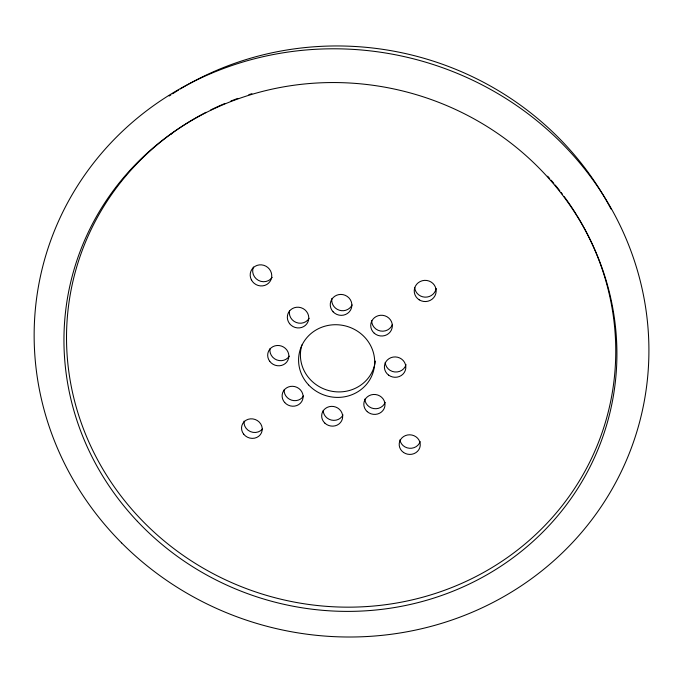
<?xml version="1.0" encoding="UTF-8"?>
<svg xmlns="http://www.w3.org/2000/svg" width="683" height="683" viewBox="0 0 683 683"><rect width="100%" height="100%" fill="white"/><g stroke="black" fill="none" stroke-linecap="round" stroke-linejoin="round"><path stroke-width="1.02" d="M171.091 134.124A272.141 258.977 15.1 0 1 172.714 132.903M375.334 361.094A37.719 35.815 15.1 0 1 330.461 390.992A37.719 35.815 15.1 0 1 301.946 344.906M309.143 318.304A10.655 10.185 22.6 0 1 296.251 322.487A10.655 10.185 22.6 0 1 289.532 310.688M289.319 356.133A10.544 9.972 22.3 0 1 276.769 359.941A10.544 9.972 22.3 0 1 270.016 348.663M303.542 395.969A10.441 9.793 18.7 0 1 291.539 400.144A10.441 9.793 18.7 0 1 284.145 389.762M343.02 414.905A10.416 9.75 14 0 1 331.468 420.096A10.416 9.75 14 0 1 323.196 410.449M385.169 402.364A10.484 9.861 9.6 0 1 373.729 408.588A10.484 9.861 9.6 0 1 364.85 399.051M406.035 364.585A10.595 10.066 7.2 0 1 394.791 371.962A10.595 10.066 7.2 0 1 385.212 362.477M392.426 324.519A10.689 10.262 9.3 0 1 380.414 330.999A10.689 10.262 9.3 0 1 371.697 320.532M352.104 304.925A10.715 10.313 17 0 1 331.878 298.437M262.468 428.975A10.33 9.579 21 0 1 250.396 431.596A10.33 9.579 21 0 1 244.087 421.07M272.227 277.315A10.766 10.313 31.4 0 1 258.379 280.354A10.766 10.313 31.4 0 1 253.436 267.002M436.155 288.482A10.826 10.476 0.4 0 1 414.692 287.458M420.147 441.594A10.416 9.699 6 0 1 409.407 448.27A10.416 9.699 6 0 1 399.905 439.869M577.126 215.785A275.531 261.854 15.1 0 1 479.799 574.531A275.531 261.854 15.1 0 1 103.056 469.469A275.531 261.854 15.1 0 1 206.053 112.311M210.723 109.954A275.531 261.854 15.1 0 1 225.049 103.423M230.905 101.033A275.531 261.854 15.1 0 1 237.812 98.412M248.843 94.655A275.531 261.854 15.1 0 1 251.89 93.716M547.612 176.197A275.531 261.854 15.1 0 1 549.721 178.579M551.113 180.175A275.531 261.854 15.1 0 1 553.853 183.403M555.202 185.033A275.531 261.854 15.1 0 1 559.812 190.796M561.102 192.469A275.531 261.854 15.1 0 1 562.382 194.143M564.269 196.678A275.531 261.854 15.1 0 1 576.58 214.897M169.188 96.013A300.529 286.339 15.1 0 1 170.887 94.894M172.586 93.784A300.529 286.339 15.1 0 1 178.613 89.994M180.355 88.935A300.529 286.339 15.1 0 1 611.003 208.998M308.579 384.896A38.18 36.208 15.1 0 0 372.927 372.901A38.18 36.208 15.1 0 0 328.386 325.381A38.18 36.208 15.1 0 0 308.579 384.896M289.592 323.665A10.791 10.296 22.5 0 0 307.982 321.804A10.791 10.296 22.5 0 0 296.601 307.256A10.791 10.296 22.5 0 0 289.592 323.665M269.734 361.324A10.672 10.074 22.2 0 0 287.961 360.095A10.672 10.074 22.2 0 0 277.102 345.496A10.672 10.074 22.2 0 0 269.734 361.324M284.743 402.56A10.569 9.903 18.7 0 0 302.569 399.794A10.569 9.903 18.7 0 0 290.514 386.416A10.569 9.903 18.7 0 0 284.743 402.56M324.92 423.195A10.544 9.852 14.1 0 0 342.371 418.892A10.544 9.852 14.1 0 0 329.206 406.675A10.544 9.852 14.1 0 0 324.92 423.195M367.266 411.653A10.612 9.963 9.7 0 0 384.751 406.778A10.612 9.963 9.7 0 0 371.211 394.851A10.612 9.963 9.7 0 0 367.266 411.653M388.627 375.129A10.732 10.177 7.3 0 0 405.753 368.538A10.732 10.177 7.3 0 0 390.983 357.661A10.732 10.177 7.3 0 0 388.627 375.129M374.233 333.193A10.826 10.373 9.4 0 0 392.093 328.019A10.826 10.373 9.4 0 0 378.288 315.683A10.826 10.373 9.4 0 0 374.233 333.193M333.108 311.807A10.843 10.433 17 0 0 351.378 308.229A10.843 10.433 17 0 0 338.691 294.629A10.843 10.433 17 0 0 333.108 311.807M403.491 452.428A10.544 9.801 6.1 0 0 420.199 445.837A10.544 9.801 6.1 0 0 405.497 435.566A10.544 9.801 6.1 0 0 403.491 452.428M243.703 434.192A10.458 9.682 20.9 0 0 261.487 432.749A10.458 9.682 20.9 0 0 250.473 418.85A10.458 9.682 20.9 0 0 243.703 434.192M251.361 279.799A10.902 10.433 31.2 0 0 270.007 281.49A10.902 10.433 31.2 0 0 261.555 264.867A10.902 10.433 31.2 0 0 251.361 279.799M419.234 299.846A10.962 10.595 0.7 0 0 436.147 291.504A10.962 10.595 0.7 0 0 420.199 281.516A10.962 10.595 0.7 0 0 419.234 299.846M121.634 542.934A308.4 293.041 15.1 0 0 637.478 429.616A308.4 293.041 15.1 0 0 265.474 56.16A308.4 293.041 15.1 0 0 121.634 542.934M137.368 521.317A277.409 263.45 15.1 0 0 604.464 431.963A277.409 263.45 15.1 0 0 279.467 87.629A277.409 263.45 15.1 0 0 137.368 521.317"/></g></svg>
